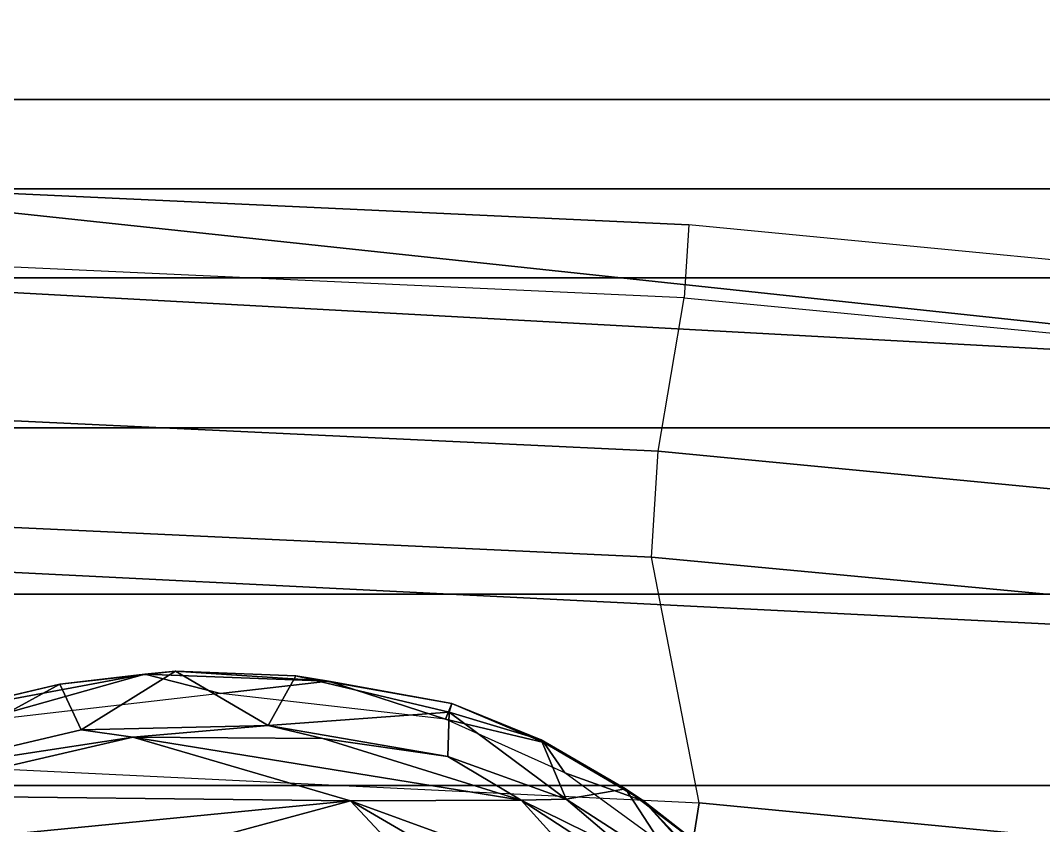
# Model space of a CAD drawing. Extents: x -14.5 to 14.5, y -12.2 to 16.5.
# Drawn here: x 0.787 to 1.62, y 9.134 to 9.789 of the extents above; entities that cross this region are included whole.
import ezdxf

# ---------------------------------------------------------------- set-up
doc = ezdxf.new("R2010")
doc.units = 0
doc.header["$MEASUREMENT"] = 0
for name, color, linetype in [('BASE', 253, 'Continuous'), ('FABRICBACK', 82, 'Continuous'), ('SEAT-FRAME', 253, 'Continuous')]:
    doc.layers.add(name, color=color, linetype=linetype)

msp = doc.modelspace()

# ---------------------------------------------------------------- linework, layer by layer
at = {"layer": 'BASE'}
for points in [[(0.80061, 2.24094, 6.79055), (0.51998, 11.10275, 4.92503), (0.45675, 11.88047, 4.80388), (0.75347, 2.23193, 6.84421)], [(0.55171, 10.89077, 4.94195), (0.81972, 2.23635, 6.74353), (0.80061, 2.24094, 6.79055), (0.51998, 11.10275, 4.92503)], [(0.60068, 10.07077, 5.06558), (0.55171, 10.89077, 4.94195), (0.81972, 2.23635, 6.74353), (0.82421, 2.23239, 6.69727)], [(0.60068, 10.07077, 5.06558), (0.82421, 2.23239, 6.69727), (0.78155, 3.48535, 6.40855), (0.59772, 10.19131, 4.96321)]]:
    msp.add_3dface(points, dxfattribs=at)
at = {"layer": 'FABRICBACK'}
for points in [[(-10.40441, 9.80155, 36.42807), (-10.39323, 9.72438, 36.09407), (10.39323, 9.72438, 36.09407), (10.40441, 9.80155, 36.42807)], [(-10.34057, 9.6518, 35.73406), (10.34057, 9.6518, 35.73406), (10.39323, 9.72438, 36.09407), (-10.39323, 9.72438, 36.09407)], [(-10.34057, 9.6518, 35.73406), (-10.2586, 9.5792, 35.35048), (10.2586, 9.5792, 35.35048), (10.34057, 9.6518, 35.73406)], [(-10.0969, 9.4573, 34.71363), (10.0969, 9.4573, 34.71363), (10.2586, 9.5792, 35.35048), (-10.2586, 9.5792, 35.35048)], [(-10.0969, 9.4573, 34.71363), (-9.90284, 9.322, 34.05505), (9.90284, 9.322, 34.05505), (10.0969, 9.4573, 34.71363)], [(-9.69079, 9.16644, 33.41156), (9.69079, 9.16644, 33.41156), (9.90284, 9.322, 34.05505), (-9.90284, 9.322, 34.05505)], [(-9.69079, 9.16644, 33.41156), (-9.4718, 8.98532, 32.79177), (9.4718, 8.98532, 32.79177), (9.69079, 9.16644, 33.41156)]]:
    msp.add_3dface(points, dxfattribs=at)
at = {"layer": 'SEAT-FRAME'}
for points in [[(0.52154, 9.65976, 17.2477), (0.00003, 9.66735, 17.24537), (0, 9.61006, 17.3709), (2.02202, 9.49973, 17.4056)], [(1.33093, 9.62234, 17.26089), (0.52154, 9.65976, 17.2477), (2.02202, 9.49973, 17.4056), (2.38932, 9.52046, 17.29786)], [(1.32719, 9.56295, 17.13564), (0.55011, 9.59852, 17.1235), (0.52154, 9.65976, 17.2477), (1.33093, 9.62234, 17.26089)], [(2.38932, 9.52046, 17.29786), (1.33093, 9.62234, 17.26089), (1.32719, 9.56295, 17.13564), (2.47633, 9.45307, 17.17517)], [(0, 9.61006, 17.3709), (0, 9.37867, 17.40906), (1.87062, 9.28532, 17.43206), (2.02202, 9.49973, 17.4056)], [(0.54586, 9.4742, 17.08879), (1.306, 9.43828, 17.10074), (1.32719, 9.56295, 17.13564), (0.55011, 9.59852, 17.1235)], [(1.32719, 9.56295, 17.13564), (2.47633, 9.45307, 17.17517), (2.49521, 9.32417, 17.14), (1.306, 9.43828, 17.10074)], [(0.54343, 9.38735, 17.07662), (1.3005, 9.3521, 17.08904), (1.306, 9.43828, 17.10074), (0.54586, 9.4742, 17.08879)], [(1.306, 9.43828, 17.10074), (2.49521, 9.32417, 17.14), (2.48517, 9.24114, 17.1296), (1.3005, 9.3521, 17.08904)], [(0.57444, 9.18952, 16.96958), (1.33942, 9.15238, 16.98388), (1.3005, 9.3521, 17.08904), (0.54343, 9.38735, 17.07662)], [(0, 8.92752, 17.17294), (1.84695, 8.84045, 17.20125), (1.87062, 9.28532, 17.43206), (0, 9.37867, 17.40906)], [(1.3005, 9.3521, 17.08904), (2.48517, 9.24114, 17.1296), (2.48223, 9.0426, 17.02666), (1.33942, 9.15238, 16.98388)], [(0.72008, 9.22557, 17.37488), (0.88842, 9.25691, 17.38473), (0.75011, 9.21832, 17.36728)], [(0.88842, 9.25691, 17.38473), (0.72008, 9.22557, 17.37488), (0.81918, 9.24896, 17.4028)], [(0.94981, 9.24135, 17.37716), (0.75011, 9.21832, 17.36728), (0.88842, 9.25691, 17.38473)], [(0.88842, 9.25691, 17.38473), (0.81918, 9.24896, 17.4028), (0.91345, 9.25937, 17.40564)], [(0.91345, 9.25937, 17.40564), (0.81918, 9.24896, 17.4028), (0.83663, 9.21182, 17.44341)], [(0.83663, 9.21182, 17.44341), (0.98872, 9.21532, 17.44807), (0.91345, 9.25937, 17.40564)], [(0.91345, 9.25937, 17.40564), (1.03779, 9.25127, 17.38729), (0.88842, 9.25691, 17.38473)], [(0.88842, 9.25691, 17.38473), (1.03779, 9.25127, 17.38729), (0.94981, 9.24135, 17.37716)], [(1.01123, 9.25557, 17.40763), (0.91345, 9.25937, 17.40564), (0.98872, 9.21532, 17.44807)], [(1.01123, 9.25557, 17.40763), (1.03779, 9.25127, 17.38729), (0.91345, 9.25937, 17.40564)], [(0.68684, 9.17661, 17.43088), (0.81918, 9.24896, 17.4028), (0.685, 9.21715, 17.38673)], [(0.72008, 9.22557, 17.37488), (0.685, 9.21715, 17.38673), (0.81918, 9.24896, 17.4028)], [(0.81918, 9.24896, 17.4028), (0.68684, 9.17661, 17.43088), (0.83663, 9.21182, 17.44341)], [(1.03779, 9.25127, 17.38729), (1.133, 9.22048, 17.37827), (0.94981, 9.24135, 17.37716)], [(1.01123, 9.25557, 17.40763), (0.98872, 9.21532, 17.44807), (1.13601, 9.2261, 17.41238)], [(1.01123, 9.25557, 17.40763), (1.13601, 9.2261, 17.41238), (1.13825, 9.23301, 17.39656)], [(1.13825, 9.23301, 17.39656), (1.03779, 9.25127, 17.38729), (1.01123, 9.25557, 17.40763)], [(1.133, 9.22048, 17.37827), (1.03779, 9.25127, 17.38729), (1.13825, 9.23301, 17.39656)], [(1.21301, 9.20136, 17.38075), (1.133, 9.22048, 17.37827), (1.13825, 9.23301, 17.39656)], [(1.13825, 9.23301, 17.39656), (1.13601, 9.2261, 17.41238), (1.21074, 9.20346, 17.4012)], [(1.13825, 9.23301, 17.39656), (1.21074, 9.20346, 17.4012), (1.21301, 9.20136, 17.38075)], [(1.13493, 9.19007, 17.44704), (1.13601, 9.2261, 17.41238), (0.98872, 9.21532, 17.44807)], [(1.13601, 9.2261, 17.41238), (1.13493, 9.19007, 17.44704), (1.2312, 9.15525, 17.4364)], [(1.13601, 9.2261, 17.41238), (1.2312, 9.15525, 17.4364), (1.21074, 9.20346, 17.4012)], [(0.98872, 9.21532, 17.44807), (0.83663, 9.21182, 17.44341), (0.87863, 9.20586, 17.45254)], [(0.87863, 9.20586, 17.45254), (1.03317, 9.2046, 17.45384), (0.98872, 9.21532, 17.44807)], [(1.03317, 9.2046, 17.45384), (1.13493, 9.19007, 17.44704), (0.98872, 9.21532, 17.44807)], [(1.23002, 9.17678, 17.36837), (1.133, 9.22048, 17.37827), (1.21301, 9.20136, 17.38075)], [(0.68684, 9.17661, 17.43088), (0.87863, 9.20586, 17.45254), (0.83663, 9.21182, 17.44341)], [(0.67388, 9.15838, 17.43344), (1.05559, 9.15399, 17.44286), (0.87863, 9.20586, 17.45254)], [(0.68684, 9.17661, 17.43088), (0.67388, 9.15838, 17.43344), (0.87863, 9.20586, 17.45254)], [(1.1945, 9.15442, 17.4482), (0.87863, 9.20586, 17.45254), (1.05559, 9.15399, 17.44286)], [(1.03317, 9.2046, 17.45384), (0.87863, 9.20586, 17.45254), (1.1945, 9.15442, 17.4482)], [(1.1945, 9.15442, 17.4482), (1.13493, 9.19007, 17.44704), (1.03317, 9.2046, 17.45384)], [(1.2312, 9.15525, 17.4364), (1.27946, 9.16362, 17.39212), (1.21074, 9.20346, 17.4012)], [(1.21301, 9.20136, 17.38075), (1.21074, 9.20346, 17.4012), (1.29449, 9.15382, 17.36958)], [(1.21074, 9.20346, 17.4012), (1.27946, 9.16362, 17.39212), (1.29449, 9.15382, 17.36958)], [(1.29449, 9.15382, 17.36958), (1.23002, 9.17678, 17.36837), (1.21301, 9.20136, 17.38075)], [(1.2312, 9.15525, 17.4364), (1.13493, 9.19007, 17.44704), (1.1945, 9.15442, 17.4482)], [(1.33942, 9.15238, 16.98388), (1.28568, 8.81516, 16.66372), (0.44999, 8.84872, 16.64713), (0.57444, 9.18952, 16.96958)], [(1.29449, 9.15382, 17.36958), (1.35793, 9.08391, 17.33212), (1.23002, 9.17678, 17.36837)], [(0.57627, 9.10696, 17.40826), (1.05559, 9.15399, 17.44286), (0.67388, 9.15838, 17.43344)], [(1.32406, 9.09546, 17.41351), (1.27946, 9.16362, 17.39212), (1.2312, 9.15525, 17.4364)], [(1.32406, 9.09546, 17.41351), (1.35412, 9.10708, 17.36494), (1.27946, 9.16362, 17.39212)], [(1.35412, 9.10708, 17.36494), (1.29449, 9.15382, 17.36958), (1.27946, 9.16362, 17.39212)], [(0.94232, 9.12345, 17.43641), (1.05559, 9.15399, 17.44286), (0.57627, 9.10696, 17.40826)], [(0.94232, 9.12345, 17.43641), (1.11829, 9.08706, 17.43373), (1.05559, 9.15399, 17.44286)], [(1.1945, 9.15442, 17.4482), (1.05559, 9.15399, 17.44286), (1.26352, 9.07825, 17.42016)], [(1.05559, 9.15399, 17.44286), (1.20221, 9.06858, 17.42219), (1.26352, 9.07825, 17.42016)], [(1.05559, 9.15399, 17.44286), (1.11829, 9.08706, 17.43373), (1.20221, 9.06858, 17.42219)], [(1.2312, 9.15525, 17.4364), (1.1945, 9.15442, 17.4482), (1.28386, 9.11057, 17.43219)], [(1.34063, 9.05942, 17.41269), (1.28386, 9.11057, 17.43219), (1.1945, 9.15442, 17.4482)], [(1.1945, 9.15442, 17.4482), (1.26352, 9.07825, 17.42016), (1.34063, 9.05942, 17.41269)], [(1.28386, 9.11057, 17.43219), (1.32406, 9.09546, 17.41351), (1.2312, 9.15525, 17.4364)], [(1.33942, 9.15238, 16.98388), (2.48223, 9.0426, 17.02666), (2.38226, 8.72409, 16.71238), (1.28568, 8.81516, 16.66372)], [(1.29449, 9.15382, 17.36958), (1.35412, 9.10708, 17.36494), (1.44285, 8.99744, 17.28853)], [(1.35793, 9.08391, 17.33212), (1.29449, 9.15382, 17.36958), (1.44285, 8.99744, 17.28853)]]:
    msp.add_3dface(points, dxfattribs=at)

doc.saveas('drawing.dxf')
